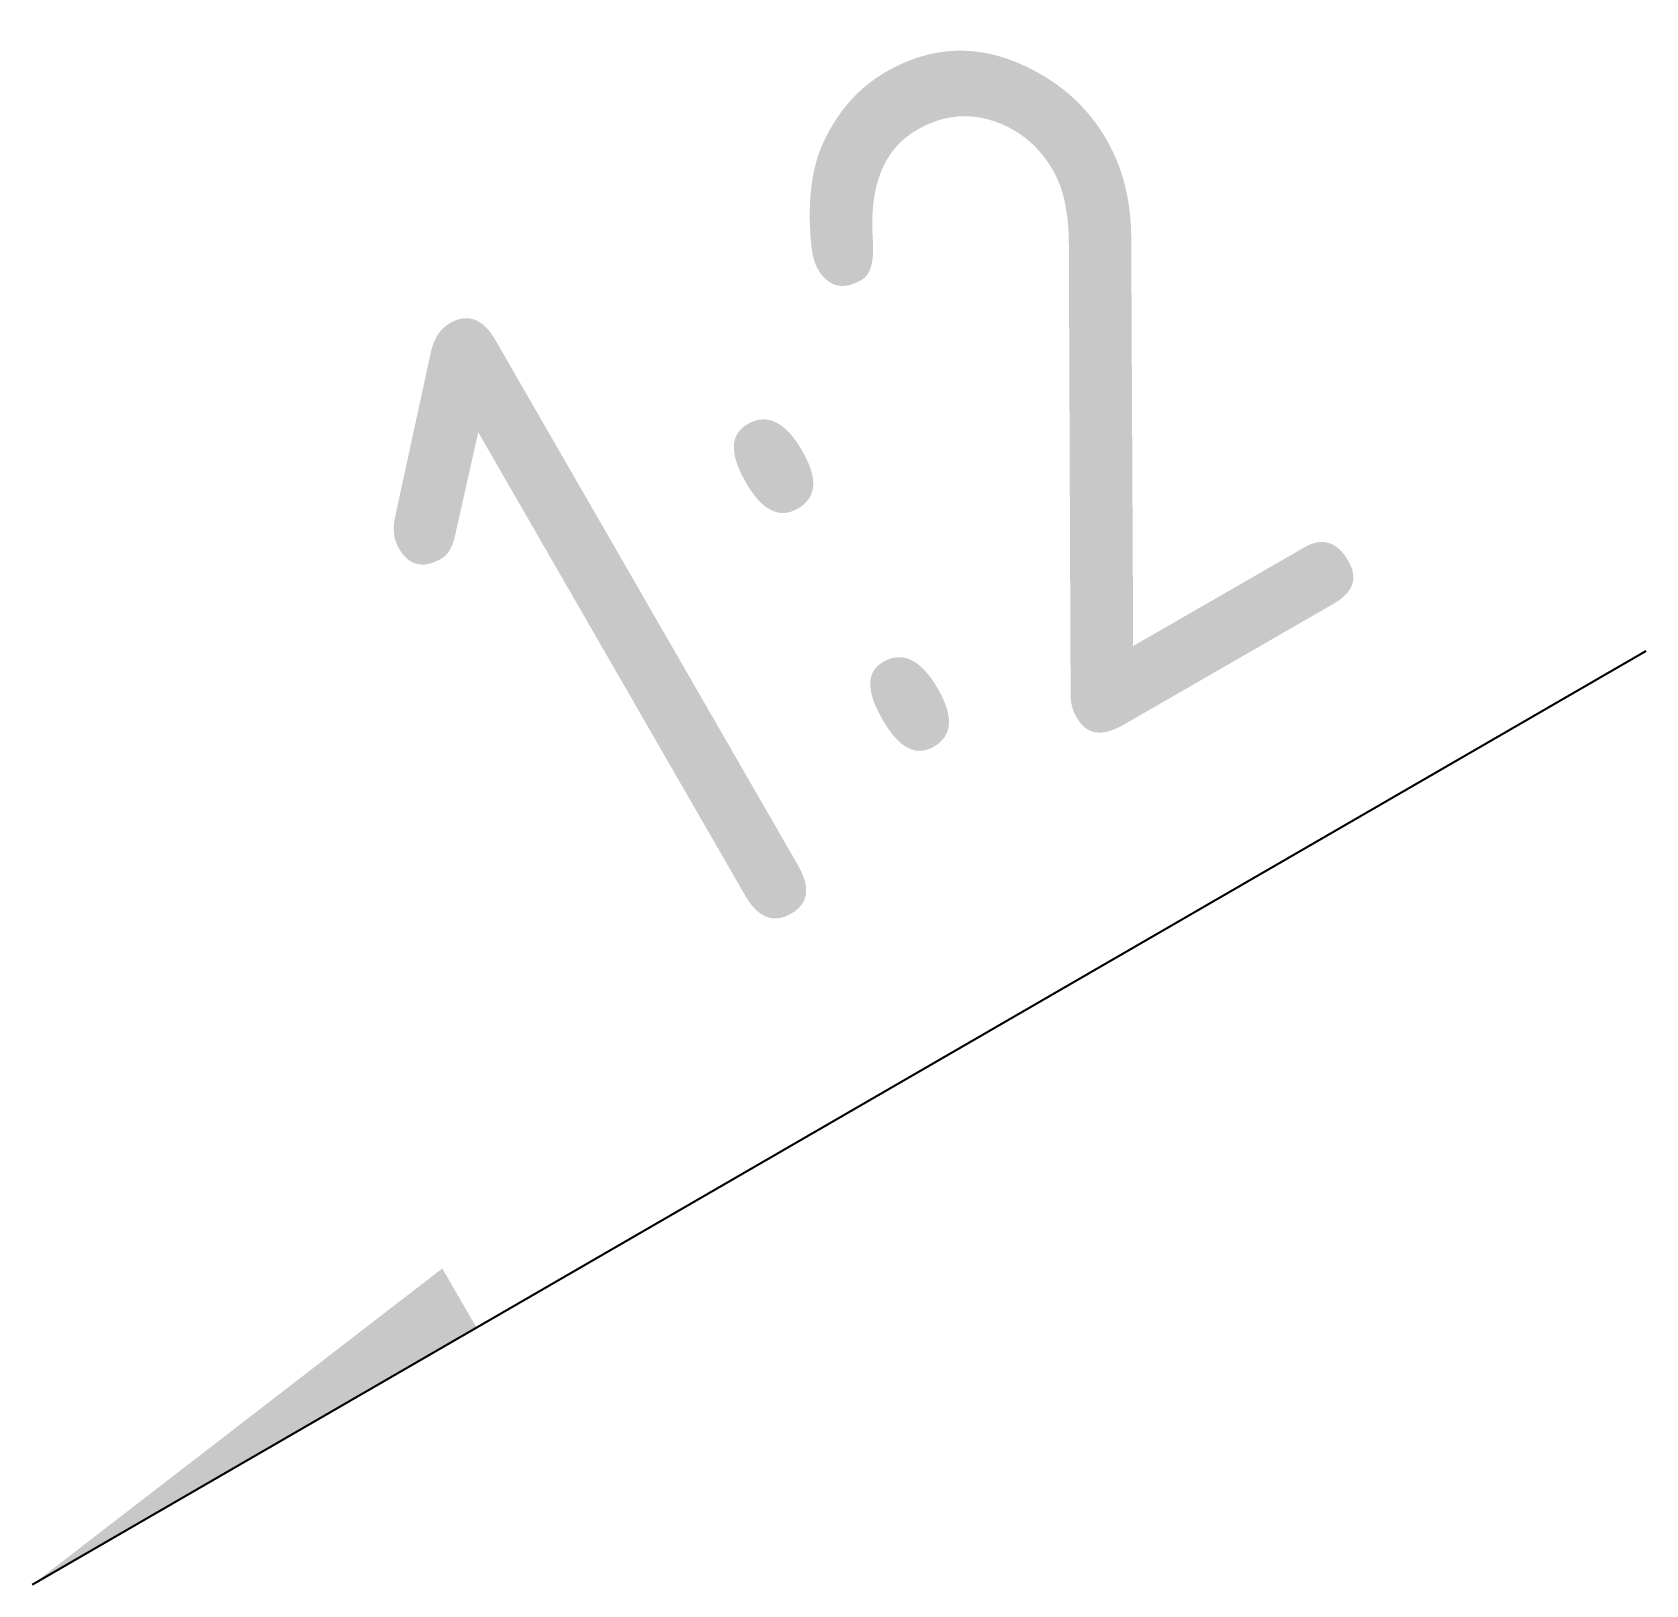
# Model space of a CAD drawing. Header units: millimetres. Extents: x 0 to 943, y -1 to 906.
import ezdxf

# ---------------------------------------------------------------- set-up
doc = ezdxf.new("R2010")
doc.units = ezdxf.units.MM
doc.styles.add('国标', font='gbenor.shx', dxfattribs={"bigfont": 'gbcbig.shx'})

# ---------------------------------------------------------------- blocks, each defined once
blk = doc.blocks.new('podufuhao2')
blk.add_hatch(color=4).paths.add_polyline_path([(0, 0), (259.67, 150.24), (239.64, 184.86)])
at = {"color": 4}
blk.add_lwpolyline([(943.03, 545.62), (0, 0)], dxfattribs=at)

msp = doc.modelspace()

# ---------------------------------------------------------------- block references
msp.add_blockref('podufuhao2', (-0.05, -1.07))

# ---------------------------------------------------------------- texts
at = {"color": 7, "style": '国标'}
msp.add_text('1:2', height=400, rotation=29.94741, dxfattribs=at).set_placement((353.81, 337.97))

doc.saveas('drawing.dxf')
